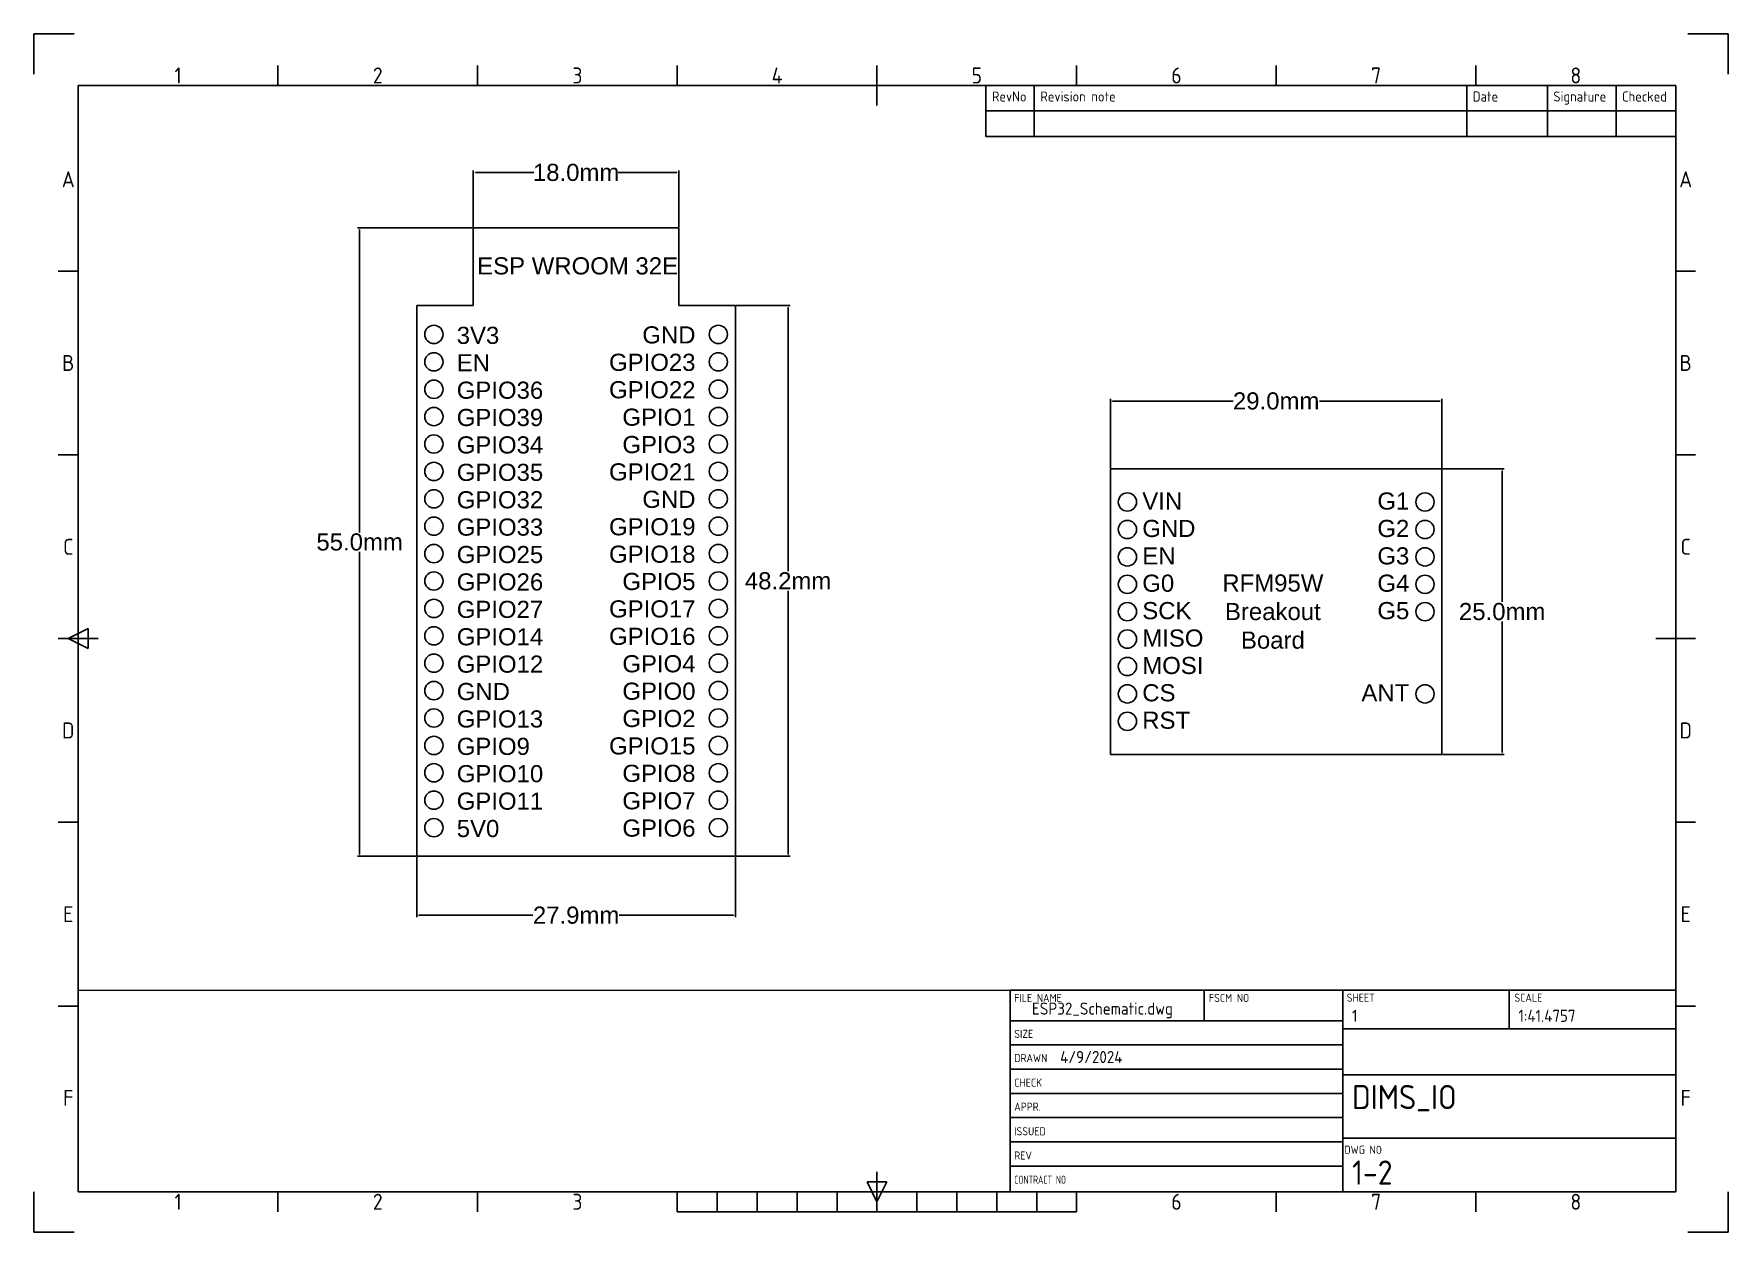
# Paper-space layout 'Dimensions_View' of a CAD drawing. Header units: millimetres. Extents: x 0 to 420, y 0 to 297.
# The model-space entities are those that its viewports show. They can reach past a viewport. Long polylines and large blocks are cut down to what shows.
import ezdxf
from ezdxf.enums import TextEntityAlignment as Align

# ---------------------------------------------------------------- set-up
doc = ezdxf.new("R2010")
doc.units = ezdxf.units.MM
doc.header["$MEASUREMENT"] = 0
for name, color, linetype in [('ESP', 7, 'Continuous'), ('ESP_Dims', 10, 'Continuous'), ('Labels', 7, 'Continuous'), ('RFM95W', 10, 'Continuous'), ('Title Block', 7, 'Continuous')]:
    doc.layers.add(name, color=color, linetype=linetype)
doc.styles.add('ACISOTS', font='isocp.shx', dxfattribs={"height": 1})
doc.styles.add('ISO Proportional', font='isocp.shx')
doc.styles.get("Standard").update_dxf_attribs({"font": 'arial.ttf'})
doc.dimstyles.get("Standard").update_dxf_attribs({"dimtxt": 0.18, "dimasz": 0.18, "dimexe": 0.18, "dimexo": 0.0625, "dimgap": 0.09, "dimtad": 0, "dimtih": 1, "dimtoh": 1, "dimdec": 4, "dimzin": 0, "dimdsep": 46, "dimtxsty": 'Standard', "dimcen": 0.09, "dimadec": 0, "dimazin": 0, "dimtfac": 1, "dimtdec": 4, "dimtofl": 0, "dimtmove": 0, "dimatfit": 3, "dimfxl": 1, "dimtolj": 1, "dimtzin": 0, "dimarcsym": 0})

# ---------------------------------------------------------------- blocks, each defined once
blk = doc.blocks.new('*T15')
at = {"layer": 'Title Block', "color": 0, "lineweight": -2}
for p, q in [((0, 0), (12, 0)), ((0, 0), (0, -6.33)), ((12, 0), (119.19, 0)), ((12, 0), (12, -6.33)), ((119.19, 0), (139.19, 0)), ((119.19, 0), (119.19, -6.33)), ((139.19, 0), (156.21, 0)), ((139.19, 0), (139.19, -6.33)), ((156.21, 0), (171, 0)), ((156.21, 0), (156.21, -6.33)), ((171, 0), (171, -6.33)), ((0, -6.33), (12, -6.33)), ((0, -6.33), (0, -12.67)), ((12, -6.33), (119.19, -6.33)), ((12, -6.33), (12, -12.67)), ((119.19, -6.33), (139.19, -6.33)), ((119.19, -6.33), (119.19, -12.67)), ((139.19, -6.33), (156.21, -6.33)), ((139.19, -6.33), (139.19, -12.67)), ((156.21, -6.33), (171, -6.33)), ((156.21, -6.33), (156.21, -12.67)), ((171, -6.33), (171, -12.67)), ((0, -12.67), (12, -12.67)), ((12, -12.67), (119.19, -12.67)), ((119.19, -12.67), (139.19, -12.67)), ((139.19, -12.67), (156.21, -12.67)), ((156.21, -12.67), (171, -12.67))]:
    blk.add_line(p, q, dxfattribs=at)
at = {"layer": 'Title Block', "color": 0, "char_height": 2.5, "attachment_point": 1, "style": 'ISO Proportional'}
for s, insert, width in [('RevNo', (1.5, -1.5), 9), ('Revision note', (13.5, -1.5), 104.1871), ('Date', (120.69, -1.5), 17), ('Signature', (140.69, -1.5), 14.0204), ('Checked', (157.71, -1.5), 11.7925)]:
    blk.add_mtext(s, dxfattribs=dict(at, insert=insert, width=width))
blk = doc.blocks.new('Title Block')
at = {"layer": 'Title Block'}
for p, q in [((0, 297), (0, 287)), ((10, 297), (0, 297)), ((420, 297), (410, 297)), ((420, 287), (420, 297)), ((60.5, 284.23), (60.5, 289.18)), ((110, 284.23), (110, 289.18)), ((159.5, 284.23), (159.5, 289.18)), ((209, 279.28), (209, 289.18)), ((258.5, 284.23), (258.5, 289.18)), ((308, 284.23), (308, 289.18)), ((357.5, 284.23), (357.5, 289.18)), ((407, 284.23), (11, 284.23)), ((11, 284.23), (11, 10)), ((407, 10), (407, 284.23)), ((11, 238.19), (6.05, 238.19)), ((411.95, 238.19), (407, 238.19)), ((11, 192.66), (6.05, 192.66)), ((411.95, 192.66), (407, 192.66)), ((6.05, 147.12), (15.95, 147.12)), ((8.52, 147.12), (13.47, 149.59)), ((13.47, 144.64), (8.52, 147.12)), ((13.47, 149.59), (13.47, 144.64)), ((402.05, 147.12), (411.95, 147.12)), ((11, 101.58), (6.05, 101.58)), ((411.95, 101.58), (407, 101.58)), ((407, 60), (242, 60)), ((242, 10), (242, 60)), ((290.14, 60), (290.14, 52.38)), ((324.5, 10), (324.5, 60)), ((365.75, 50.35), (365.75, 60)), ((407, 10), (407, 60)), ((11, 56.03), (6.05, 56.03)), ((411.95, 56.03), (407, 56.03)), ((242, 52.38), (324.5, 52.38)), ((242, 46.38), (324.5, 46.38)), ((407, 50.35), (324.5, 50.35)), ((242, 40.38), (324.5, 40.38)), ((324.5, 39.01), (407, 39.01)), ((242, 34.38), (324.5, 34.38)), ((242, 28.38), (324.5, 28.38)), ((242, 22.38), (324.5, 22.38)), ((324.5, 23.29), (407, 23.29)), ((209, 10), (209, 14.95)), ((242, 16.38), (324.5, 16.38)), ((0, 0), (0, 10)), ((11, 10), (407, 10)), ((60.5, 5.05), (60.5, 10)), ((110, 5.05), (110, 10)), ((159.5, 5.05), (159.5, 10)), ((169.4, 5.05), (169.4, 10)), ((179.3, 5.05), (179.3, 10)), ((189.2, 5.05), (189.2, 10)), ((199.1, 5.05), (199.1, 10)), ((206.53, 12.47), (211.47, 12.47)), ((209, 7.52), (206.53, 12.47)), ((211.47, 12.47), (209, 7.52)), ((209, 10), (209, 5.05)), ((218.9, 5.05), (218.9, 10)), ((228.8, 5.05), (228.8, 10)), ((238.7, 5.05), (238.7, 10)), ((407, 10), (242, 10)), ((248.6, 5.05), (248.6, 10)), ((258.5, 5.05), (258.5, 10)), ((308, 5.05), (308, 10)), ((357.5, 5.05), (357.5, 10)), ((420, 0), (420, 10)), ((159.5, 5.05), (258.5, 5.05)), ((0, 0), (10, 0)), ((420, 0), (410, 0))]:
    blk.add_line(p, q, dxfattribs=at)
blk.add_blockref('*T15', (236, 284.23))
at = {"layer": 'Title Block', "style": 'ISO Proportional'}
for s, p in [('1', (35.75, 286.7)), ('2', (85.25, 286.7)), ('3', (134.75, 286.7)), ('4', (184.25, 286.7)), ('5', (233.75, 286.7)), ('6', (283.25, 286.7)), ('7', (332.75, 286.7)), ('8', (382.25, 286.7)), ('A', (8.52, 260.96)), ('A', (409.48, 260.96)), ('B', (8.52, 215.43)), ('B', (409.48, 215.43)), ('C', (8.52, 169.88)), ('C', (409.48, 169.88)), ('D', (8.52, 124.34)), ('D', (409.48, 124.34)), ('E', (8.52, 78.8)), ('E', (409.48, 78.8)), ('F', (8.52, 33.27)), ('F', (409.48, 33.27)), ('1', (35.75, 7.52)), ('2', (85.25, 7.52)), ('3', (134.75, 7.52)), ('6', (283.25, 7.52)), ('7', (332.75, 7.52)), ('8', (382.25, 7.52))]:
    blk.add_text(s, height=3.96, dxfattribs=at).set_placement(p, align=Align.MIDDLE)
at = {"layer": 'Title Block', "lineweight": 25, "style": 'ACISOTS'}
for s, p in [('FILE NAME', (243.03, 57.04)), ('FSCM NO', (291.3, 57.04)), ('SHEET', (325.45, 57.11)), ('SCALE', (367.03, 57.11)), ('SIZE', (243.03, 48.14)), ('DRAWN', (243.03, 42.14)), ('CHECK', (243.03, 36.05)), ('APPR.', (243.03, 30.08)), ('ISSUED', (243.03, 23.99)), ('REV', (243.03, 17.99))]:
    blk.add_text(s, height=2, dxfattribs=at).set_placement(p)
at = {"layer": 'Title Block', "lineweight": 25, "style": 'ACISOTS', "width": 0.683519}
blk.add_text('CONTRACT NO', height=2, dxfattribs=at).set_placement((243.03, 11.99))
at = {"layer": 'Title Block', "insert": (324.88, 21.41), "char_height": 2, "width": 8.8, "attachment_point": 1, "style": 'ACISOTS'}
blk.add_mtext('DWG NO', dxfattribs=at)
at = {"layer": 'Title Block', "lineweight": 35, "style": 'ACISOTS'}
for tag, p, height in [('FILE_NAME', (254.41, 53.9), 3), ('FSCM_NO', (293.68, 53.04), 3), ('SHEET', (326.77, 52.11), 3), ('SCALE', (368.02, 52.11), 3), ('SIZE', (254.7, 48.23), 3), ('DESIGN_ACTIVITY', (328.79, 43.14), 3.5), ('CHECK_DATE', (254.41, 41.9), 3), ('CHECK_DATE', (254.7, 36.14), 3), ('CHECKED_BY', (277.96, 36.14), 3), ('SHEETNAME', (326.77, 30.48), 6), ('APPROVAL_DATE', (254.7, 30.17), 3), ('APPROVED_BY', (277.96, 30.17), 3), ('ISSUE_DATE', (254.7, 24.08), 3), ('ISSUED_BY', (277.96, 24.08), 3), ('DRAWING_SUBTITLE', (328.79, 25.44), 3), ('REVISION', (254.7, 18.08), 3), ('SHEETNUMBER-NAME', (326.77, 11.76), 6), ('CONTRACT_NO', (254.7, 12.08), 3.5)]:
    blk.add_attdef(tag, p, '', height=height, dxfattribs=at)
blk = doc.blocks.new('*D1')
at = {"layer": 'Defpoints', "color": 0, "ltscale": 10, "transparency": 16777216}
for p in [(110.45, 85), (92.45, 80.16), (110.45, 80.16)]:
    blk.add_point(p, dxfattribs=at)
at = {"layer": 'ESP_Dims', "color": 0, "lineweight": -2, "ltscale": 10, "transparency": 16777216}
for p, q in [((92.45, 80.22), (92.45, 85.18)), ((92.63, 85), (97.76, 85)), ((110.27, 85), (105.14, 85)), ((110.45, 80.22), (110.45, 85.18))]:
    blk.add_line(p, q, dxfattribs=at)
at = {"layer": 'ESP_Dims', "color": 0, "ltscale": 10, "transparency": 16777216}
for points in [[(92.63, 85.03), (92.63, 84.97), (92.45, 85)], [(110.27, 85.03), (110.27, 84.97), (110.45, 85)]]:
    blk.add_solid(points, dxfattribs=at)
at = {"layer": 'ESP_Dims', "color": 0, "ltscale": 10, "transparency": 16777216, "insert": (101.45, 85), "char_height": 1.5, "attachment_point": 5}
blk.add_mtext('\\A1;18.0mm', dxfattribs=at)
blk = doc.blocks.new('*D2')
at = {"layer": 'Defpoints', "color": 0, "ltscale": 10, "transparency": 16777216}
for p in [(115.4, 73.36), (115.4, 25.16), (120, 25.16)]:
    blk.add_point(p, dxfattribs=at)
at = {"layer": 'ESP_Dims', "color": 0, "lineweight": -2, "ltscale": 10, "transparency": 16777216}
for p, q in [((115.46, 73.36), (120.18, 73.36)), ((120, 73.18), (120, 50.11)), ((120, 25.34), (120, 48.4)), ((115.46, 25.16), (120.18, 25.16))]:
    blk.add_line(p, q, dxfattribs=at)
at = {"layer": 'ESP_Dims', "color": 0, "ltscale": 10, "transparency": 16777216}
for points in [[(119.97, 73.18), (120.03, 73.18), (120, 73.36)], [(119.97, 25.34), (120.03, 25.34), (120, 25.16)]]:
    blk.add_solid(points, dxfattribs=at)
at = {"layer": 'ESP_Dims', "color": 0, "ltscale": 10, "transparency": 16777216, "insert": (120, 49.26), "char_height": 1.5, "attachment_point": 5}
blk.add_mtext('\\A1;48.2mm', dxfattribs=at)
blk = doc.blocks.new('*D3')
at = {"layer": 'Defpoints', "color": 0, "ltscale": 10, "transparency": 16777216}
for p in [(87.5, 25.16), (115.4, 25.16), (115.4, 20)]:
    blk.add_point(p, dxfattribs=at)
at = {"layer": 'ESP_Dims', "color": 0, "lineweight": -2, "ltscale": 10, "transparency": 16777216}
for p, q in [((87.5, 25.09), (87.5, 19.82)), ((115.4, 25.09), (115.4, 19.82)), ((87.68, 20), (97.67, 20)), ((115.22, 20), (105.23, 20))]:
    blk.add_line(p, q, dxfattribs=at)
at = {"layer": 'ESP_Dims', "color": 0, "ltscale": 10, "transparency": 16777216}
for points in [[(87.68, 20.03), (87.68, 19.97), (87.5, 20)], [(115.22, 20.03), (115.22, 19.97), (115.4, 20)]]:
    blk.add_solid(points, dxfattribs=at)
at = {"layer": 'ESP_Dims', "color": 0, "ltscale": 10, "transparency": 16777216, "insert": (101.45, 20), "char_height": 1.5, "attachment_point": 5}
blk.add_mtext('\\A1;27.9mm', dxfattribs=at)
blk = doc.blocks.new('*D4')
at = {"layer": 'Defpoints', "color": 0, "ltscale": 10, "transparency": 16777216}
for p in [(82.5, 80.16), (92.45, 80.16), (87.5, 25.16)]:
    blk.add_point(p, dxfattribs=at)
at = {"layer": 'ESP_Dims', "color": 0, "lineweight": -2, "ltscale": 10, "transparency": 16777216}
for p, q in [((92.39, 80.16), (82.32, 80.16)), ((82.5, 79.98), (82.5, 53.51)), ((82.5, 25.34), (82.5, 51.8)), ((87.44, 25.16), (82.32, 25.16))]:
    blk.add_line(p, q, dxfattribs=at)
at = {"layer": 'ESP_Dims', "color": 0, "ltscale": 10, "transparency": 16777216}
for points in [[(82.47, 79.98), (82.53, 79.98), (82.5, 80.16)], [(82.47, 25.34), (82.53, 25.34), (82.5, 25.16)]]:
    blk.add_solid(points, dxfattribs=at)
at = {"layer": 'ESP_Dims', "color": 0, "ltscale": 10, "transparency": 16777216, "insert": (82.5, 52.66), "char_height": 1.5, "attachment_point": 5}
blk.add_mtext('\\A1;55.0mm', dxfattribs=at)
blk = doc.blocks.new('*U8')
blk.add_circle((0, 0), 0.799)
blk = doc.blocks.new('*U9')
at = {"color": 0, "linetype": 'ByBlock', "lineweight": -2, "transparency": 16777216}
for p in [(0, 43.16), (0, 40.76), (0, 38.36), (0, 35.97), (0, 33.57), (0, 31.17), (0, 28.77), (0, 26.38), (0, 23.98), (0, 21.58), (0, 19.18), (0, 16.78), (0, 14.39), (0, 11.99), (0, 9.59), (0, 7.19), (0, 4.8), (0, 2.4), (0, 0)]:
    blk.add_blockref('*U8', p, dxfattribs=at)
blk = doc.blocks.new('*U6')
blk.add_circle((0, 0), 0.799)
blk = doc.blocks.new('*U7')
at = {"color": 0, "linetype": 'ByBlock', "lineweight": -2, "transparency": 16777216}
for p in [(0, 43.16), (0, 40.76), (0, 38.36), (0, 35.97), (0, 33.57), (0, 31.17), (0, 28.77), (0, 26.38), (0, 23.98), (0, 21.58), (0, 19.18), (0, 16.78), (0, 14.39), (0, 11.99), (0, 9.59), (0, 7.19), (0, 4.8), (0, 2.4), (0, 0)]:
    blk.add_blockref('*U6', p, dxfattribs=at)
blk = doc.blocks.new('ESP-WROOM-32E-Pinout')
for p, q in [((92.45, 73.36), (92.45, 80.16)), ((92.45, 80.16), (110.45, 80.16)), ((110.45, 80.16), (110.45, 73.36)), ((87.5, 25.16), (87.5, 73.36)), ((87.5, 73.36), (92.45, 73.36)), ((110.45, 73.36), (115.4, 73.36)), ((115.4, 73.36), (115.4, 25.16)), ((115.4, 25.16), (87.5, 25.16))]:
    blk.add_line(p, q)
blk.add_blockref('*U9', (89, 27.67))
at = {"xscale": -1}
blk.add_blockref('*U7', (113.9, 27.67), dxfattribs=at)
blk.add_text('EN', height=1.5).set_placement((91, 67.6))
at = {"layer": 'Labels'}
for s, p in [('3V3', (91, 70)), ('GPIO36', (91, 65.2)), ('GPIO39', (91, 62.81)), ('GPIO34', (91, 60.41)), ('GPIO35', (91, 58.01)), ('GPIO32', (91, 55.61)), ('GPIO33', (91, 53.22)), ('GPIO25', (91, 50.82)), ('GPIO26', (91, 48.42)), ('GPIO27', (91, 46.02)), ('GPIO14', (91, 43.62)), ('GPIO12', (91, 41.23)), ('GND', (91, 38.83)), ('GPIO13', (91, 36.43)), ('GPIO9', (91, 34.03)), ('GPIO10', (91, 31.64)), ('GPIO11', (91, 29.24)), ('5V0', (91, 26.84))]:
    blk.add_text(s, height=1.5, dxfattribs=at).set_placement(p)
for s, p in [('GND', (111.9, 70.04)), ('GPIO23', (111.9, 67.64)), ('GPIO22', (111.9, 65.24)), ('GPIO1', (111.9, 62.84)), ('GPIO3', (111.9, 60.44)), ('GPIO21', (111.9, 58.05)), ('GND', (111.9, 55.65)), ('GPIO19', (111.9, 53.25)), ('GPIO18', (111.9, 50.85)), ('GPIO5', (111.9, 48.46)), ('GPIO17', (111.9, 46.06)), ('GPIO16', (111.9, 43.66)), ('GPIO4', (111.9, 41.26)), ('GPIO0', (111.9, 38.86)), ('GPIO2', (111.9, 36.47)), ('GPIO15', (111.9, 34.07)), ('GPIO8', (111.9, 31.67)), ('GPIO7', (111.9, 29.27)), ('GPIO6', (111.9, 26.88))]:
    blk.add_text(s, height=1.5, dxfattribs=at).set_placement(p, align=Align.RIGHT)
at = {"layer": 'Labels', "insert": (92.79, 77.58), "char_height": 1.5, "attachment_point": 1}
blk.add_mtext_dynamic_manual_height_columns('ESP WROOM 32E', width=18, gutter_width=32.5, heights=[0], dxfattribs=at)
blk = doc.blocks.new('*D10')
at = {"layer": 'Defpoints', "color": 0, "ltscale": 10, "transparency": 16777216}
for p in [(177.22, 65), (148.22, 59.07), (177.22, 59.07)]:
    blk.add_point(p, dxfattribs=at)
at = {"layer": 'ESP_Dims', "color": 0, "lineweight": -2, "ltscale": 10, "transparency": 16777216}
for p, q in [((148.22, 59.13), (148.22, 65.18)), ((148.4, 65), (158.95, 65)), ((177.04, 65), (166.5, 65)), ((177.22, 59.13), (177.22, 65.18))]:
    blk.add_line(p, q, dxfattribs=at)
at = {"layer": 'ESP_Dims', "color": 0, "ltscale": 10, "transparency": 16777216}
for points in [[(148.4, 65.03), (148.4, 64.97), (148.22, 65)], [(177.04, 65.03), (177.04, 64.97), (177.22, 65)]]:
    blk.add_solid(points, dxfattribs=at)
at = {"layer": 'ESP_Dims', "color": 0, "ltscale": 10, "transparency": 16777216, "insert": (162.72, 65), "char_height": 1.5, "attachment_point": 5}
blk.add_mtext('\\A1;29.0mm', dxfattribs=at)
blk = doc.blocks.new('*D11')
at = {"layer": 'Defpoints', "color": 0, "ltscale": 10, "transparency": 16777216}
for p in [(177.22, 59.07), (177.22, 34.07), (182.5, 34.07)]:
    blk.add_point(p, dxfattribs=at)
at = {"layer": 'ESP_Dims', "color": 0, "lineweight": -2, "ltscale": 10, "transparency": 16777216}
for p, q in [((177.29, 59.07), (182.68, 59.07)), ((182.5, 58.89), (182.5, 47.42)), ((182.5, 34.25), (182.5, 45.71)), ((177.29, 34.07), (182.68, 34.07))]:
    blk.add_line(p, q, dxfattribs=at)
at = {"layer": 'ESP_Dims', "color": 0, "ltscale": 10, "transparency": 16777216}
for points in [[(182.47, 58.89), (182.53, 58.89), (182.5, 59.07)], [(182.47, 34.25), (182.53, 34.25), (182.5, 34.07)]]:
    blk.add_solid(points, dxfattribs=at)
at = {"layer": 'ESP_Dims', "color": 0, "ltscale": 10, "transparency": 16777216, "insert": (182.5, 46.57), "char_height": 1.5, "attachment_point": 5}
blk.add_mtext('\\A1;25.0mm', dxfattribs=at)

msp = doc.modelspace()

# ---------------------------------------------------------------- linework, layer by layer
at = {"layer": 'RFM95W', "color": 7}
for p, q in [((177.22, 59.07), (148.22, 59.07)), ((148.22, 59.07), (148.22, 34.07)), ((177.22, 34.07), (177.22, 59.07)), ((148.22, 34.07), (177.22, 34.07))]:
    msp.add_line(p, q, dxfattribs=at)
for centre in [(149.7, 56.16), (175.75, 56.16), (149.7, 53.76), (175.75, 53.76), (149.7, 51.36), (175.75, 51.36), (149.7, 48.96), (175.75, 48.96), (149.7, 46.57), (175.75, 46.57), (149.7, 44.17), (149.7, 41.77), (149.7, 39.37), (175.75, 39.37), (149.7, 36.97)]:
    msp.add_circle(centre, 0.799, dxfattribs=at)

# ---------------------------------------------------------------- block references
at = {"layer": 'ESP', "color": 0}
msp.add_blockref('ESP-WROOM-32E-Pinout', (0, 0), dxfattribs=at)

# ---------------------------------------------------------------- texts
at = {"layer": 'RFM95W', "color": 7}
for s, p in [('VIN', (151, 55.5)), ('GND', (151, 53.1)), ('EN', (151, 50.7)), ('G0', (151, 48.31)), ('SCK', (151, 45.91)), ('MISO', (151, 43.51)), ('MOSI', (151, 41.11)), ('CS', (151, 38.72)), ('RST', (151, 36.32))]:
    msp.add_text(s, height=1.5, dxfattribs=at).set_placement(p)
for s, p in [('G1', (174.37, 55.5)), ('G2', (174.37, 53.1)), ('G3', (174.37, 50.7)), ('G4', (174.37, 48.31)), ('G5', (174.37, 45.91)), ('ANT', (174.37, 38.72))]:
    msp.add_text(s, height=1.5, dxfattribs=at).set_placement(p, align=Align.RIGHT)
at = {"layer": 'RFM95W', "color": 7, "insert": (162.43, 46.57), "char_height": 1.5, "attachment_point": 5}
msp.add_mtext_dynamic_manual_height_columns('RFM95W Breakout Board', width=12.0188, gutter_width=80, heights=[11.94], dxfattribs=at)

# ---------------------------------------------------------------- dimensions: what is measured, and where the dimension line sits
at = {"layer": 'ESP_Dims', "ltscale": 10}
for base, p1, p2, override, picture, middle in [((110.45, 85), (92.45, 80.16), (110.45, 80.16), {"dimtxt": 1.5, "dimdec": 1, "dimrnd": 0, "dimpost": 'mm'}, '*D1', (101.45, 85)), ((177.22, 65), (148.22, 59.07), (177.22, 59.07), {"dimtxt": 1.5, "dimdec": 1, "dimpost": 'mm'}, '*D10', (162.72, 65)), ((115.4, 20), (87.5, 25.16), (115.4, 25.16), {"dimtxt": 1.5, "dimdec": 1, "dimrnd": 0, "dimpost": 'mm'}, '*D3', (101.45, 20))]:
    dim = msp.add_linear_dim(base=base, p1=p1, p2=p2, dimstyle='Standard', override=override, dxfattribs=at)
    dim.commit()
    dim.dimension.update_dxf_attribs({"geometry": picture, "text_midpoint": middle})
for base, p1, p2, override, picture, middle in [((82.5, 80.16), (87.5, 25.16), (92.45, 80.16), {"dimtxt": 1.5, "dimdec": 1, "dimrnd": 0, "dimpost": 'mm'}, '*D4', (82.5, 52.66)), ((120, 25.16), (115.4, 73.36), (115.4, 25.16), {"dimtxt": 1.5, "dimdec": 1, "dimrnd": 0, "dimpost": 'mm'}, '*D2', (120, 49.26)), ((182.5, 34.07), (177.22, 59.07), (177.22, 34.07), {"dimtxt": 1.5, "dimdec": 1, "dimpost": 'mm'}, '*D11', (182.5, 46.57))]:
    dim = msp.add_linear_dim(base=base, p1=p1, p2=p2, angle=90, dimstyle='Standard', override=override, dxfattribs=at)
    dim.commit()
    dim.dimension.update_dxf_attribs({"geometry": picture, "text_midpoint": middle})

psp = doc.layouts.new('Dimensions_View')

# ---------------------------------------------------------------- block references
ref = psp.add_blockref('Title Block', (0, 0))
ref.add_attrib('SHEETNAME', 'DIMS_IO', (326.77, 30.48), dxfattribs={"layer": 'Title Block', "lineweight": 35, "height": 6, "style": 'ACISOTS'})
ref.add_attrib('SHEETNUMBER-NAME', '1-2', (326.77, 11.76), dxfattribs={"layer": 'Title Block', "lineweight": 35, "height": 6, "style": 'ACISOTS'})
ref.add_attrib('SCALE', '1:41.4757', (368.02, 52.11), dxfattribs={"layer": 'Title Block', "lineweight": 35, "height": 3, "style": 'ACISOTS'})
ref.add_attrib('SHEET', '1', (326.77, 52.11), dxfattribs={"layer": 'Title Block', "lineweight": 35, "height": 3, "style": 'ACISOTS'})
ref.add_attrib('FILE_NAME', 'ESP32_Schematic.dwg', (247.42, 53.9), dxfattribs={"layer": 'Title Block', "lineweight": 35, "height": 3, "style": 'ACISOTS'})
ref.add_attrib('CHECK_DATE', '4/9/2024', (254.41, 41.9), dxfattribs={"layer": 'Title Block', "lineweight": 35, "height": 3, "style": 'ACISOTS'})

# ---------------------------------------------------------------- viewports
at = {"layer": 'ESP_Dims', "color": 0}
vp = psp.add_viewport(center=(209, 172.12), size=(396, 224.23), view_center_point=(127.78, 53.04), view_height=79.1662, dxfattribs=at)
vp.frozen_layers = ['0']

doc.saveas('drawing.dxf')
